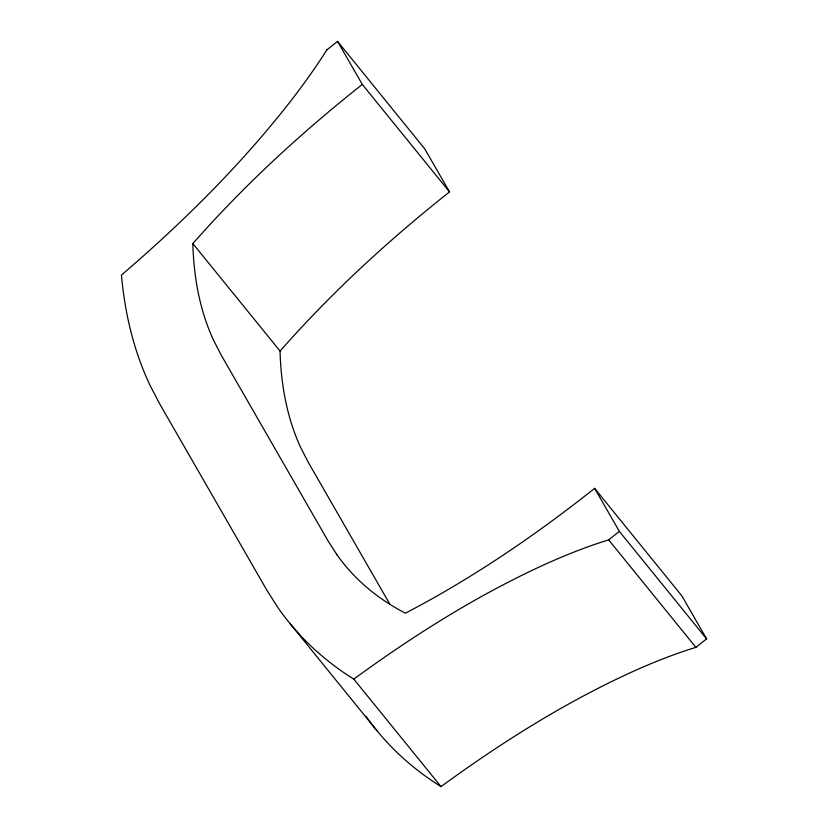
<?xml version="1.0" encoding="UTF-8"?>
<svg xmlns="http://www.w3.org/2000/svg" width="828" height="828" viewBox="0 0 828 828"><rect width="100%" height="100%" fill="white"/><g stroke="black" fill="none" stroke-linecap="round" stroke-linejoin="round"><path stroke-width="1.24" d="M337.203 555.143L327.971 540.767L221.117 354.933L213.2 339.511A2388.304 651.305 -39 0 1 192.841 243.598C244.115 185.306 301.454 132.552 362.302 84.425L337.565 41.4L326.853 49.877M390.081 604.595L308.326 462.417L300.419 446.996A2388.304 651.305 -39 0 1 280.05 351.082C331.324 292.791 388.663 240.048 449.521 191.91L424.774 148.885L337.565 41.4M326.853 49.877A485.674 132.449 -39 0 1 288.91 103.376C239.416 166.407 182.201 223.011 121.416 275.093A3355.749 915.137 -39 0 0 150.034 385.351L159.576 403.65L266.44 589.495L277.318 606.727A3355.749 915.095 -39.1 0 0 353.773 679.115C416.018 633.741 481.658 592.424 552.183 561.136A485.674 132.439 -39.1 0 1 608.673 539.877L619.375 531.4L594.628 488.375C535.333 535.333 472.56 578.192 405.409 613.186A2388.304 651.274 -39.1 0 1 337.213 555.133M365.955 716.23A3355.749 915.095 -39.1 0 0 440.993 786.61C503.227 741.226 568.867 699.908 639.392 668.62A485.674 132.439 -39.1 0 1 695.882 647.361L706.584 638.885L681.848 595.86L594.628 488.375M362.302 84.425L449.521 191.91M619.375 531.4L706.584 638.885M608.673 539.877L695.882 647.361M192.852 243.587L280.061 351.072M353.784 679.115L441.003 786.6M289.924 623.443L377.144 730.927"/></g></svg>
